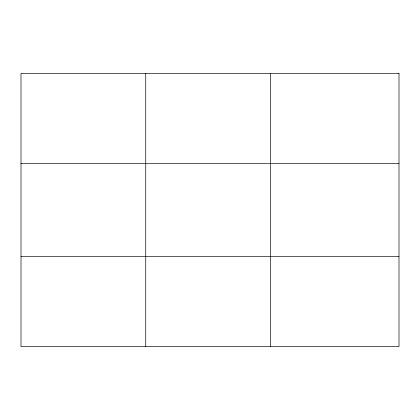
<?xml version="1.0" encoding="UTF-8"?>
<svg xmlns="http://www.w3.org/2000/svg" width="420" height="420" viewBox="0 0 420 420"><rect width="100%" height="100%" fill="white"/><g stroke="black" fill="none" stroke-linecap="round" stroke-linejoin="round"><path stroke-width="0.63" d="M145.74 73.379L145.74 346.621M270.48 73.379L270.48 346.621M21 163.548L399 163.548M21 256.452L399 256.452M399 73.379L399 346.621L21 346.621L21 73.379L399 73.379"/></g></svg>
